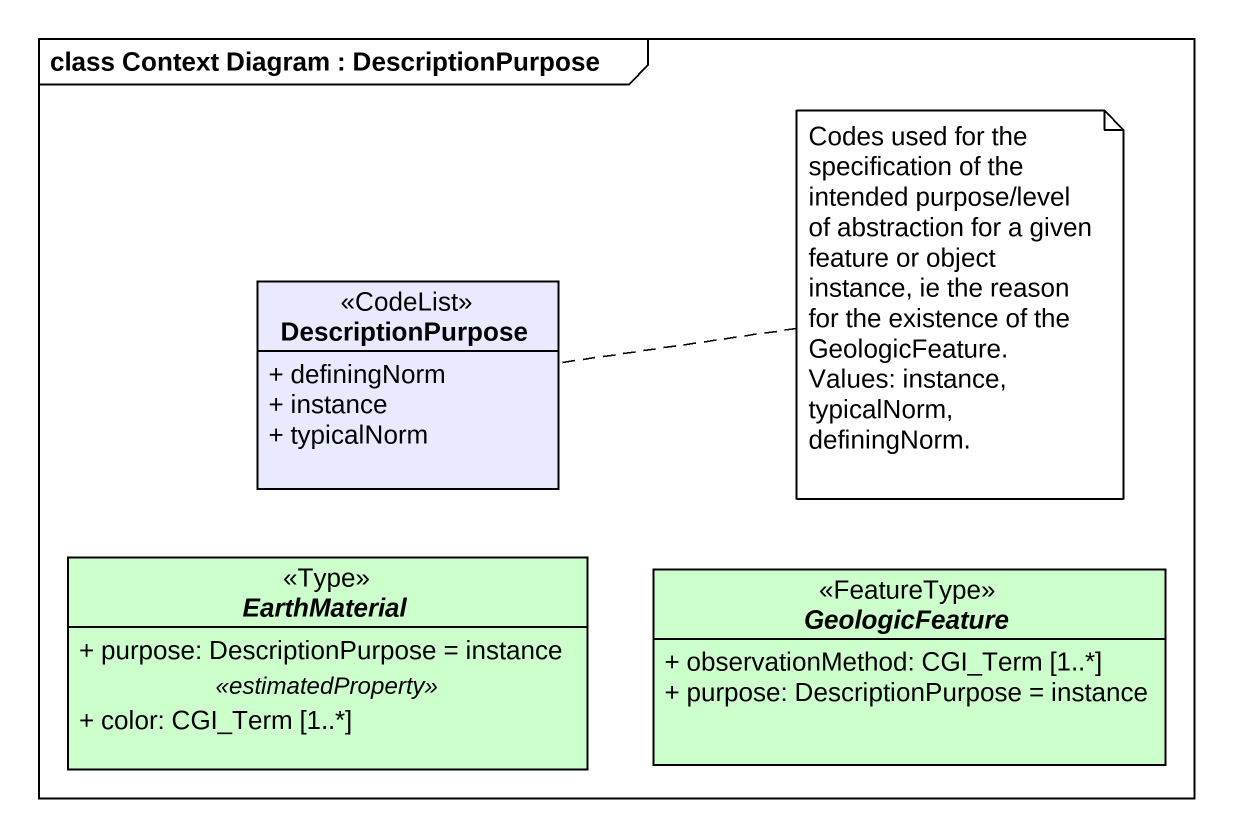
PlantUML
@startuml
mainframe class Context Diagram : DescriptionPurpose
hide circle
hide empty members
skinparam classAttributeIconSize 0
class DescriptionPurpose <<CodeList>> #E9E9FF {
  + definingNorm
  + instance
  + typicalNorm
}
abstract class EarthMaterial <<Type>> #CCFFCC {
  + purpose: DescriptionPurpose = instance
  .. <<estimatedProperty>> ..
  + color: CGI_Term [1..*]
}
abstract class GeologicFeature <<FeatureType>> #CCFFCC {
  + observationMethod: CGI_Term [1..*]
  + purpose: DescriptionPurpose = instance
}
note right of DescriptionPurpose
  Codes used for the specification of the intended purpose/level of abstraction for a given feature or object instance, ie the reason for the existence of the GeologicFeature.
  Values: instance, typicalNorm, definingNorm.
end note
@enduml
